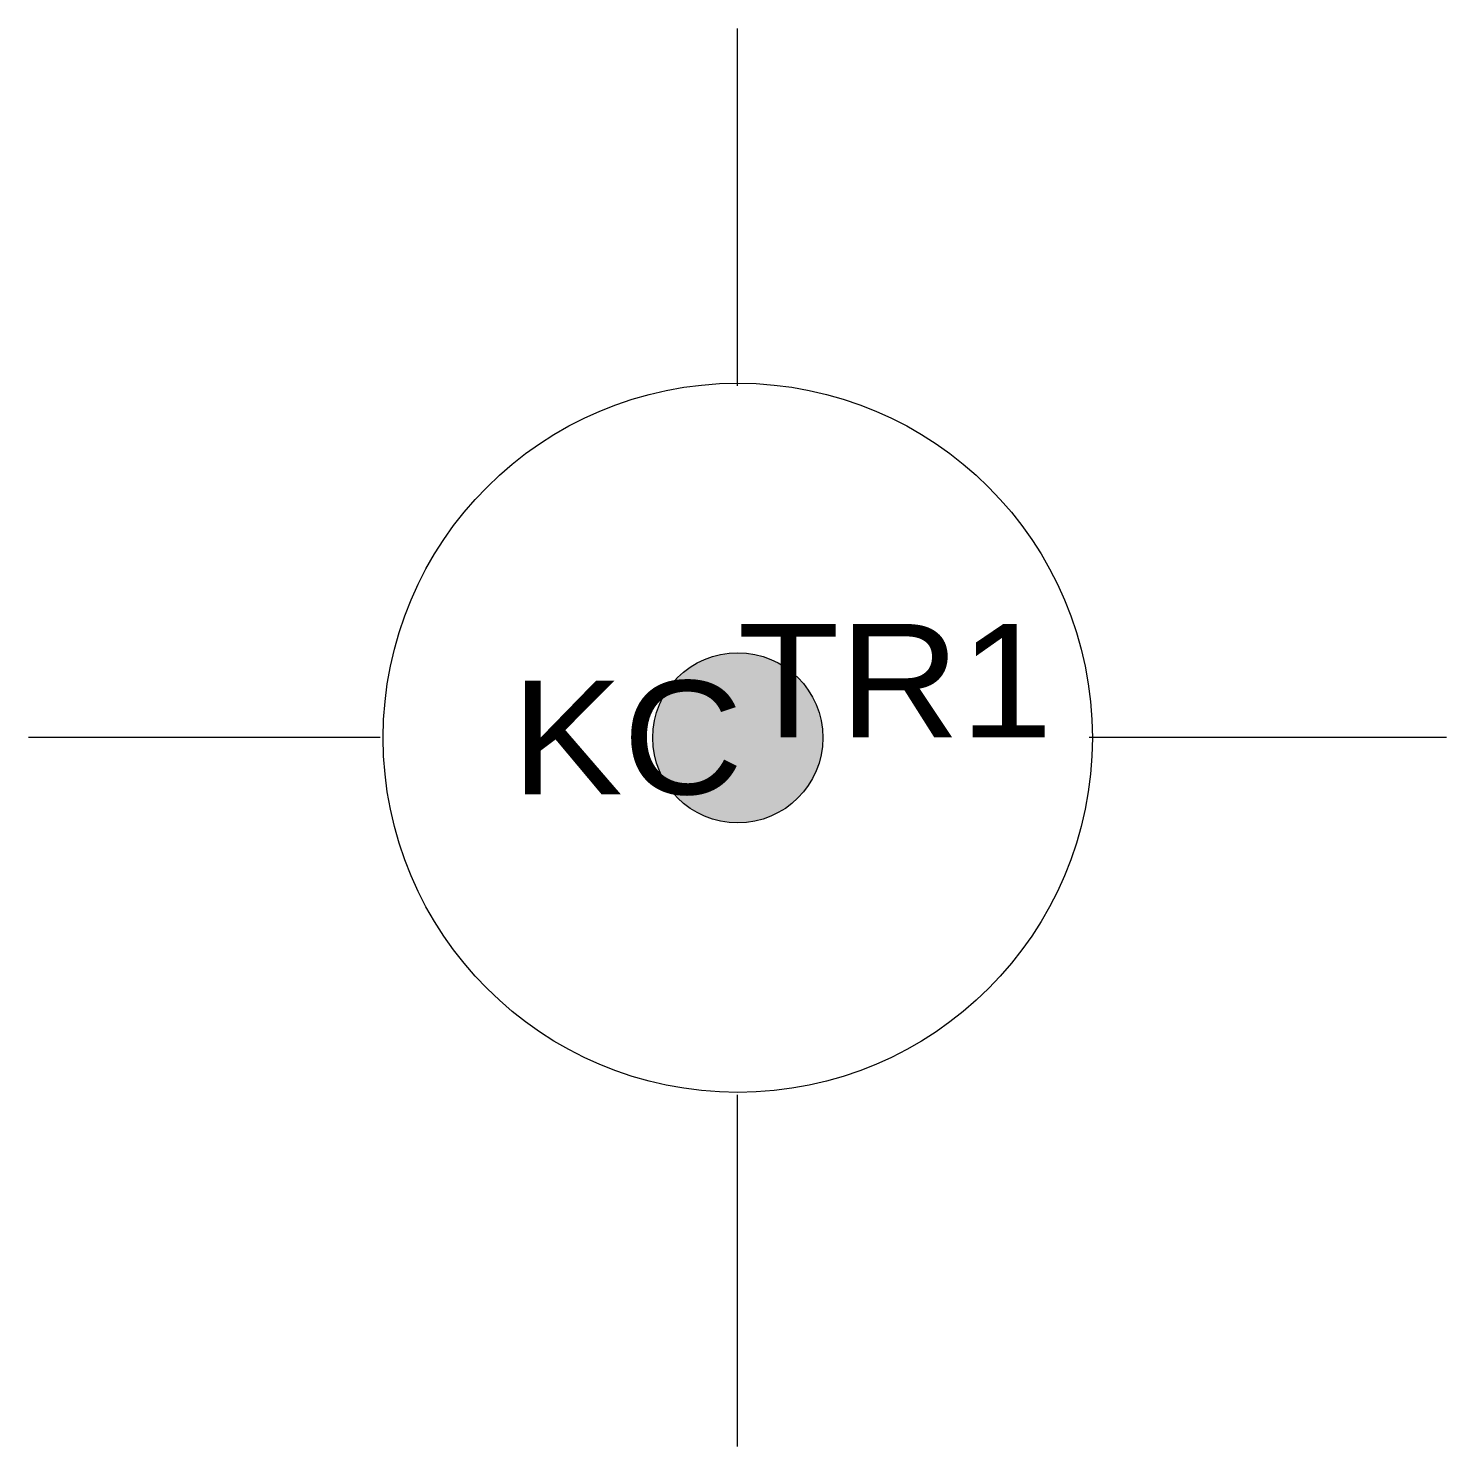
# Model space of a CAD drawing. Header units: metres. Extents: x 549781 to 549900, y 1837791 to 1838050.
# Drawn here: x 549823.58 to 549826.08, y 1837926.59 to 1837929.09 of the extents above; entities that cross this region are included whole.
import ezdxf
from ezdxf.enums import TextEntityAlignment as Align

# ---------------------------------------------------------------- set-up
doc = ezdxf.new("R2010")
doc.units = ezdxf.units.M
doc.header["$LTSCALE"] = 0.08
doc.layers.add('7', color=7, linetype='Continuous', lineweight=13)
doc.layers.add('9', color=7, linetype='Continuous')

msp = doc.modelspace()

# ---------------------------------------------------------------- hatches: boundary and pattern name
at = {"layer": '7'}
msp.add_hatch(color=256, dxfattribs=at).paths.add_polyline_path([(549824.83047, 1837927.68952, 1), (549824.83047, 1837927.98952, 1)])

# ---------------------------------------------------------------- linework, layer by layer
for p, q in [((549824.83, 1837928.46), (549824.83, 1837929.09)), ((549824.2, 1837927.84), (549823.58, 1837927.84)), ((549826.08, 1837927.84), (549825.45, 1837927.84)), ((549824.83, 1837926.59), (549824.83, 1837927.21))]:
    msp.add_line(p, q, dxfattribs=at)
for radius in [0.625, 0.15]:
    msp.add_circle((549824.83047, 1837927.83952), radius, dxfattribs=at)

# ---------------------------------------------------------------- texts
at = {"layer": '7', "width": 1.1}
msp.add_text('TR1', height=0.2, dxfattribs=at).set_placement((549824.83, 1837927.84))
at = {"layer": '9', "width": 1.1}
msp.add_text('KC', height=0.2, dxfattribs=at).set_placement((549824.84, 1837927.74), align=Align.RIGHT)

doc.saveas('drawing.dxf')
